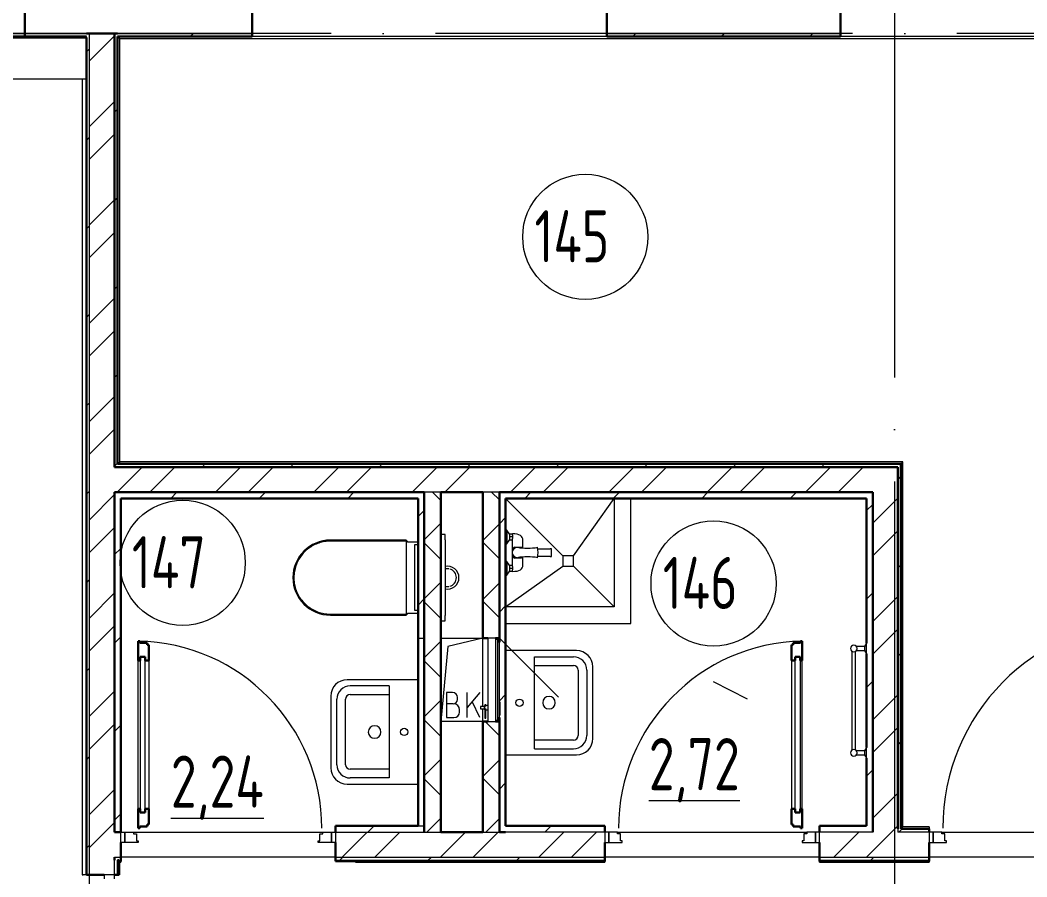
# Model space of a CAD drawing. Header units: millimetres. Extents: x -259809 to 472825, y -397243 to 31861.
# Drawn here: x -44798 to -39972, y -329877 to -325769 of the extents above; entities that cross this region are included whole.
import ezdxf

# ---------------------------------------------------------------- set-up
doc = ezdxf.new("R2010")
doc.units = ezdxf.units.MM
doc.linetypes.add('ADSK_Линия сетки', pattern=[25, 20, -2.5, 0, -2.5])
for name, color, linetype, lineweight in [('Двери', 252, 'Continuous', 9), ('Марки помещений', 252, 'Continuous', 20), ('Обобщенные модели', 252, 'Continuous', 18), ('Оборудование', 8, 'Continuous', 18), ('Ограждение', 252, 'Continuous', 9), ('Оси', 252, 'Continuous', 9), ('Перекрытие', 252, 'Continuous', 18), ('Сантехника', 252, 'Continuous', 18), ('Стены внутренние', 252, 'Continuous', 18), ('Стены наружные', 252, 'Continuous', 18), ('Стены штриховка', 7, 'Continuous', 9)]:
    doc.layers.add(name, color=color, linetype=linetype, lineweight=lineweight)
doc.layers.add('Двери открывание', color=7, linetype='Continuous', lineweight=9, true_color=0xc0c0c0)
doc.styles.add('GOST Common_3', font='', dxfattribs={"height": 3.5})
doc.styles.get('GOST Common_3').set_extended_font_data('GOST 2.304 type A')

# ---------------------------------------------------------------- blocks, each defined once
blk = doc.blocks.new('1 этаж')
at = {"layer": 'Ограждение', "true_color": 0x636466}
h = blk.add_hatch(dxfattribs=at)
h.set_pattern_fill('FP_32', color=251, style=0, pattern_type=2)
h.set_pattern_definition([(0, (-32114.8, 94.4), (0, 600), []), (90, (-32114.8, 94.4), (-600, 4e-14), [])])
h.paths.add_polyline_path([(-41995.8, 22879.7), (-41995.8, 22884.7), (-43190.8, 22884.7), (-43190.8, 22879.7), (-42370.6, 22879.7)])
h = blk.add_hatch(dxfattribs=at)
h.set_pattern_fill('FP_27', color=251, style=0, pattern_type=2)
h.set_pattern_definition([(0, (-32129.8, 94.4), (0, 600), []), (90, (-32129.8, 94.4), (-600, 4e-14), [])])
h.paths.add_polyline_path([(-40935.5, 22879.7), (-40440.8, 22879.7), (-40440.8, 22884.7), (-40965.8, 22884.7), (-40965.8, 22879.7)])
at = {"color": 251, "lineweight": 18, "true_color": 0x636466}
for p, q in [((-42780.8, 23954.7), (-42580.8, 23954.7)), ((-42580.8, 23954.7), (-42748.6, 23913.7)), ((-42748.6, 23913.7), (-42780.8, 23554.7)), ((-42725, 23693.3), (-42755, 23693.3)), ((-42755, 23693.3), (-42755, 23573.3)), ((-42701.6, 23660), (-42701.6, 23670)), ((-42595, 23693.3), (-42655, 23621.8)), ((-42655, 23573.3), (-42655, 23693.3)), ((-42595, 23573.3), (-42630.9, 23650.5)), ((-42721.6, 23640), (-42755, 23640)), ((-42691.6, 23600), (-42691.6, 23610)), ((-42580.8, 23554.7), (-42780.8, 23554.7)), ((-42755, 23573.3), (-42718.3, 23573.3))]:
    blk.add_line(p, q, dxfattribs=at)
for centre, radius, start, end in [((-42725, 23670), 23.3, 0, 90), ((-42721.6, 23660), 20, 270, 0), ((-42721.6, 23610), 30, 0, 90), ((-42718.3, 23600), 26.7, 270, 0)]:
    blk.add_arc(centre, radius, start, end, dxfattribs=at)
at = {"layer": 'Двери', "color": 251, "lineweight": 30, "true_color": 0x636466}
for p, q in [((-44231.8, 23940.7), (-44223.8, 23940.7)), ((-44231.8, 23846.7), (-44231.8, 23940.7)), ((-44223.8, 23940.7), (-44223.8, 23931.7)), ((-41049.8, 23940.7), (-41057.8, 23940.7)), ((-41057.8, 23940.7), (-41057.8, 23931.7)), ((-41049.8, 23846.7), (-41049.8, 23940.7)), ((-44223.8, 23931.7), (-44189.8, 23931.7)), ((-44189.8, 23931.7), (-44189.8, 23922.7)), ((-44189.8, 23922.7), (-44181.8, 23922.7)), ((-44181.8, 23922.7), (-44181.8, 23846.7)), ((-41091.8, 23922.7), (-41099.8, 23922.7)), ((-41099.8, 23922.7), (-41099.8, 23846.7)), ((-41057.8, 23931.7), (-41091.8, 23931.7)), ((-41091.8, 23931.7), (-41091.8, 23922.7)), ((-44222.8, 23846.7), (-44231.8, 23846.7)), ((-44222.8, 23864.7), (-44222.8, 23846.7)), ((-44198.8, 23864.7), (-44222.8, 23864.7)), ((-44198.8, 23846.7), (-44198.8, 23864.7)), ((-44181.8, 23846.7), (-44198.8, 23846.7)), ((-41099.8, 23846.7), (-41082.8, 23846.7)), ((-41082.8, 23846.7), (-41082.8, 23864.7)), ((-41082.8, 23864.7), (-41058.8, 23864.7)), ((-41058.8, 23864.7), (-41058.8, 23846.7)), ((-41058.8, 23846.7), (-41049.8, 23846.7)), ((-44231.8, 23042.7), (-44231.8, 23136.7)), ((-44222.8, 23136.7), (-44231.8, 23136.7)), ((-44222.8, 23118.7), (-44222.8, 23136.7)), ((-44198.8, 23118.7), (-44222.8, 23118.7)), ((-44198.8, 23136.7), (-44198.8, 23118.7)), ((-44181.8, 23136.7), (-44198.8, 23136.7)), ((-44181.8, 23136.7), (-44181.8, 23060.7)), ((-41099.8, 23136.7), (-41099.8, 23060.7)), ((-41099.8, 23136.7), (-41082.8, 23136.7)), ((-41082.8, 23136.7), (-41082.8, 23118.7)), ((-41082.8, 23118.7), (-41058.8, 23118.7)), ((-41058.8, 23136.7), (-41049.8, 23136.7)), ((-41058.8, 23118.7), (-41058.8, 23136.7)), ((-41049.8, 23042.7), (-41049.8, 23136.7)), ((-44223.8, 23042.7), (-44231.8, 23042.7)), ((-44223.8, 23051.7), (-44223.8, 23042.7)), ((-44189.8, 23051.7), (-44223.8, 23051.7)), ((-44189.8, 23060.7), (-44189.8, 23051.7)), ((-44181.8, 23060.7), (-44189.8, 23060.7)), ((-41099.8, 23060.7), (-41091.8, 23060.7)), ((-41091.8, 23060.7), (-41091.8, 23051.7)), ((-41091.8, 23051.7), (-41057.8, 23051.7)), ((-41057.8, 23051.7), (-41057.8, 23042.7)), ((-41057.8, 23042.7), (-41049.8, 23042.7))]:
    blk.add_line(p, q, dxfattribs=at)
at = {"layer": 'Двери', "color": 251, "true_color": 0x636466}
for p, q in [((-44231.8, 23136.7), (-44231.8, 23846.7)), ((-44222.8, 23864.7), (-44222.8, 23118.7)), ((-44198.8, 23864.7), (-44222.8, 23864.7)), ((-44198.8, 23118.7), (-44198.8, 23864.7)), ((-44181.8, 23846.7), (-44181.8, 23136.7)), ((-41099.8, 23846.7), (-41099.8, 23136.7)), ((-41082.8, 23118.7), (-41082.8, 23864.7)), ((-41082.8, 23864.7), (-41058.8, 23864.7)), ((-41058.8, 23864.7), (-41058.8, 23118.7)), ((-41049.8, 23136.7), (-41049.8, 23846.7)), ((-44222.8, 23118.7), (-44198.8, 23118.7)), ((-41058.8, 23118.7), (-41082.8, 23118.7)), ((-44315.8, 23024.7), (-44295.8, 23024.7)), ((-44315.8, 22974.7), (-44315.8, 23024.7)), ((-44295.8, 23024.7), (-44295.8, 22974.7)), ((-44295.8, 23024.7), (-44254.8, 23024.7)), ((-44295.8, 22974.7), (-44295.8, 23024.7)), ((-44254.8, 23024.7), (-44254.8, 23016.7)), ((-43346.8, 23016.7), (-43346.8, 23024.7)), ((-43346.8, 23024.7), (-43305.8, 23024.7)), ((-43305.8, 23024.7), (-43285.8, 23024.7)), ((-43305.8, 22974.7), (-43305.8, 23024.7)), ((-43305.8, 23024.7), (-43305.8, 22974.7)), ((-43285.8, 23024.7), (-43285.8, 22974.7)), ((-41995.8, 23024.7), (-41995.8, 22974.7)), ((-41975.8, 23024.7), (-41995.8, 23024.7)), ((-41975.8, 22974.7), (-41975.8, 23024.7)), ((-41934.8, 23024.7), (-41975.8, 23024.7)), ((-41975.8, 23024.7), (-41975.8, 22974.7)), ((-41934.8, 23016.7), (-41934.8, 23024.7)), ((-41026.8, 23024.7), (-41026.8, 23016.7)), ((-40985.8, 23024.7), (-41026.8, 23024.7)), ((-40965.8, 23024.7), (-40985.8, 23024.7)), ((-40985.8, 23024.7), (-40985.8, 22974.7)), ((-40985.8, 22974.7), (-40985.8, 23024.7)), ((-40965.8, 22974.7), (-40965.8, 23024.7)), ((-40440.8, 23024.7), (-40440.8, 22974.7)), ((-40420.8, 23024.7), (-40440.8, 23024.7)), ((-40420.8, 22974.7), (-40420.8, 23024.7)), ((-40379.8, 23024.7), (-40420.8, 23024.7)), ((-40420.8, 23024.7), (-40420.8, 22974.7)), ((-40379.8, 23016.7), (-40379.8, 23024.7)), ((-44295.8, 22974.7), (-44315.8, 22974.7)), ((-44231.8, 22974.7), (-44295.8, 22974.7)), ((-44254.8, 23016.7), (-44240.8, 23016.7)), ((-44240.8, 23016.7), (-44240.8, 22982.7)), ((-44240.8, 22982.7), (-44231.8, 22982.7)), ((-44231.8, 22982.7), (-44231.8, 22974.7)), ((-43369.8, 22982.7), (-43360.8, 22982.7)), ((-43369.8, 22974.7), (-43369.8, 22982.7)), ((-43305.8, 22974.7), (-43369.8, 22974.7)), ((-43360.8, 23016.7), (-43346.8, 23016.7)), ((-43360.8, 22982.7), (-43360.8, 23016.7)), ((-43285.8, 22974.7), (-43305.8, 22974.7)), ((-41995.8, 22974.7), (-41975.8, 22974.7)), ((-41975.8, 22974.7), (-41911.8, 22974.7)), ((-41920.8, 23016.7), (-41934.8, 23016.7)), ((-41920.8, 22982.7), (-41920.8, 23016.7)), ((-41911.8, 22982.7), (-41920.8, 22982.7)), ((-41911.8, 22974.7), (-41911.8, 22982.7)), ((-41040.8, 22982.7), (-41049.8, 22982.7)), ((-41049.8, 22982.7), (-41049.8, 22974.7)), ((-41049.8, 22974.7), (-40985.8, 22974.7)), ((-41026.8, 23016.7), (-41040.8, 23016.7)), ((-41040.8, 23016.7), (-41040.8, 22982.7)), ((-40985.8, 22974.7), (-40965.8, 22974.7)), ((-40440.8, 22974.7), (-40420.8, 22974.7)), ((-40420.8, 22974.7), (-40356.8, 22974.7)), ((-40365.8, 23016.7), (-40379.8, 23016.7)), ((-40365.8, 22982.7), (-40365.8, 23016.7)), ((-40356.8, 22982.7), (-40365.8, 22982.7)), ((-40356.8, 22974.7), (-40356.8, 22982.7)), ((-44345.8, 22819.7), (-44395.8, 22819.7)), ((-44395.8, 22819.7), (-44395.8, 22799.7)), ((-44345.8, 22799.7), (-44345.8, 22819.7))]:
    blk.add_line(p, q, dxfattribs=at)
at = {"layer": 'Двери открывание', "color": 251, "true_color": 0x636466}
for centre, radius, start, end in [((-39376.8, 23042.7), 998, 91.0334, 180), ((-44249.8, 23042.7), 898, 0, 88.8515), ((-41031.8, 23042.7), 898, 91.1485, 180)]:
    blk.add_arc(centre, radius, start, end, dxfattribs=at)
at = {"layer": 'Марки помещений', "color": 251, "true_color": 0x636466}
blk.add_line((-41310.9, 23661.3), (-41473.8, 23745.3), dxfattribs=at)
for centre in [(-42088.9, 25878.9), (-44018.7, 24315.7), (-41473.8, 24216.6)]:
    blk.add_circle(centre, 300, dxfattribs=at)
at = {"layer": 'Обобщенные модели', "color": 251, "true_color": 0x636466}
for p, q in [((-42470.8, 24624.7), (-42195.8, 24349.7)), ((-42145.8, 24349.7), (-41950.8, 24624.7)), ((-41950.8, 24624.7), (-41950.8, 24104.7)), ((-41870.8, 24024.7), (-41870.8, 24624.7)), ((-42145.8, 24349.7), (-42195.8, 24349.7)), ((-42195.8, 24349.7), (-42195.8, 24299.7)), ((-42145.8, 24299.7), (-42145.8, 24349.7)), ((-42470.8, 24104.7), (-42195.8, 24299.7)), ((-42195.8, 24299.7), (-42145.8, 24299.7)), ((-41950.8, 24104.7), (-42145.8, 24299.7)), ((-41950.8, 24104.7), (-42470.8, 24104.7)), ((-42470.8, 24024.7), (-41870.8, 24024.7)), ((-42130.8, 23894.7), (-42470.8, 23894.7)), ((-42332.8, 23865.3), (-42145.6, 23865.3)), ((-42332.8, 23424.1), (-42332.8, 23865.3)), ((-42332.8, 23824), (-42145.6, 23824)), ((-42123.4, 23801.7), (-42123.4, 23487.7)), ((-42082.1, 23801.7), (-42082.1, 23487.7)), ((-42052.8, 23644.8), (-42052.8, 23816.7)), ((-42890.8, 23754.7), (-43230.8, 23754.7)), ((-43028.8, 23725.3), (-43216, 23725.3)), ((-43028.8, 23725.3), (-43028.8, 23284.1)), ((-43308.8, 23676.7), (-43308.8, 23504.6)), ((-43279.5, 23347.7), (-43279.5, 23661.7)), ((-43238.2, 23347.7), (-43238.2, 23661.7)), ((-43216, 23684), (-43028.8, 23684)), ((-42052.8, 23472.6), (-42052.8, 23644.8)), ((-43308.8, 23504.6), (-43308.8, 23332.6)), ((-42145.6, 23465.4), (-42332.8, 23465.4)), ((-42332.8, 23424.1), (-42145.6, 23424.1)), ((-42470.8, 23394.7), (-42130.8, 23394.7)), ((-43028.8, 23325.4), (-43216, 23325.4)), ((-43028.8, 23284.1), (-43216, 23284.1)), ((-43230.8, 23254.7), (-42890.8, 23254.7))]:
    blk.add_line(p, q, dxfattribs=at)
for centre in [(-42404.5, 23644.7), (-42957.1, 23504.7)]:
    blk.add_circle(centre, 17.5, dxfattribs=at)
at = {"layer": 'Обобщенные модели', "color": 251, "lineweight": 9, "true_color": 0x636466}
for centre, radius, start, end in [((-42414.3, 24365.1), 24.9, 90, 270), ((-42365.7, 24662.4), 276.6, 259.8828, 280.1172), ((-42501.5, 24365.1), 186, 352.307, 7.693), ((-42365.7, 24067.9), 276.6, 79.8828, 100.1172)]:
    blk.add_arc(centre, radius, start, end, dxfattribs=at)
at = {"layer": 'Обобщенные модели', "color": 251, "true_color": 0x636466}
for centre, radius, start, end in [((-42130.8, 23816.7), 78, 0, 90), ((-42145.6, 23801.7), 63.6, 0, 90), ((-42145.6, 23801.7), 22.3, 0, 90), ((-43230.8, 23676.7), 78, 90, 180), ((-43216, 23661.7), 63.6, 90, 180), ((-43216, 23661.7), 22.3, 90, 180), ((-42262.6, 23645.1), 30, 90, 270), ((-42262.6, 23645.1), 30, 270, 90), ((-43099, 23504.3), 30, 90, 270), ((-43099, 23504.3), 30, 270, 90), ((-42145.6, 23487.7), 63.6, 270, 0), ((-42145.6, 23487.7), 22.3, 270, 0), ((-42130.8, 23472.6), 78, 270, 0), ((-43230.8, 23332.6), 78, 180, 270), ((-43216, 23347.7), 63.6, 180, 270), ((-43216, 23347.7), 22.3, 180, 270)]:
    blk.add_arc(centre, radius, start, end, dxfattribs=at)
at = {"layer": 'Обобщенные модели', "color": 251, "lineweight": 9, "true_color": 0x636466}
for points, knots in [([(-42436.7, 24376.2), (-42436.8, 24375.9), (-42437, 24375.5), (-42437.3, 24374.7), (-42437.7, 24373.8), (-42437.9, 24373.2), (-42438, 24373)], [0.71428571, 0.71428571, 0.71428571, 0.71428571, 0.73214286, 0.75, 0.78571429, 0.8032683, 0.8032683, 0.8032683, 0.8032683]), ([(-42432.7, 24381.9), (-42432.8, 24381.8), (-42433.2, 24381.4), (-42433.7, 24380.8), (-42434.2, 24380.1), (-42434.7, 24379.5), (-42435, 24379), (-42435.2, 24378.8)], [0.5266216, 0.5266216, 0.5266216, 0.5266216, 0.5357143, 0.5714286, 0.5892857, 0.6071429, 0.634202, 0.634202, 0.634202, 0.634202]), ([(-42428.1, 24385.9), (-42428.4, 24385.7), (-42429.1, 24385.2), (-42429.7, 24384.7), (-42430.1, 24384.4)], [0.36280917, 0.36280917, 0.36280917, 0.36280917, 0.39285714, 0.42857143, 0.42857143, 0.42857143, 0.42857143]), ([(-42422.3, 24388.7), (-42422.5, 24388.7), (-42423.1, 24388.4), (-42424.2, 24388), (-42425.1, 24387.6), (-42425.5, 24387.4)], [0.19772091, 0.19772091, 0.19772091, 0.19772091, 0.21428571, 0.25, 0.28571429, 0.28571429, 0.28571429, 0.28571429]), ([(-42438.6, 24370.9), (-42438.7, 24370.5), (-42438.9, 24369.5), (-42439.1, 24367.6), (-42439.2, 24366.1), (-42439.2, 24365.1)], [0.8571429, 0.8571429, 0.8571429, 0.8571429, 0.8928571, 0.9285714, 1, 1, 1, 1]), ([(-42439.2, 24365.1), (-42439.2, 24364.1), (-42439.1, 24362.7), (-42438.9, 24360.7), (-42438.7, 24359.8), (-42438.6, 24359.4)], [0, 0, 0, 0, 0.0714286, 0.1071429, 0.1428571, 0.1428571, 0.1428571, 0.1428571]), ([(-42438, 24357.3), (-42437.9, 24357.1), (-42437.7, 24356.4), (-42437.3, 24355.6), (-42437, 24354.7), (-42436.8, 24354.3), (-42436.7, 24354.1)], [0.1967317, 0.1967317, 0.1967317, 0.1967317, 0.21428571, 0.25, 0.26785714, 0.28571429, 0.28571429, 0.28571429, 0.28571429]), ([(-42435.2, 24351.5), (-42435, 24351.2), (-42434.7, 24350.8), (-42434.2, 24350.2), (-42433.8, 24349.6), (-42433.4, 24349.1), (-42433, 24348.7), (-42432.8, 24348.4), (-42432.7, 24348.4)], [0.365798, 0.365798, 0.365798, 0.365798, 0.3928571, 0.4107143, 0.4285714, 0.4464286, 0.4642857, 0.4733784, 0.4733784, 0.4733784, 0.4733784]), ([(-42430.1, 24345.8), (-42429.7, 24345.6), (-42429.1, 24345), (-42428.4, 24344.6), (-42428.1, 24344.4)], [0.57142857, 0.57142857, 0.57142857, 0.57142857, 0.60714286, 0.63719083, 0.63719083, 0.63719083, 0.63719083]), ([(-42425.5, 24342.9), (-42425.1, 24342.7), (-42424.2, 24342.3), (-42423.1, 24341.8), (-42422.5, 24341.6), (-42422.3, 24341.5)], [0.71428571, 0.71428571, 0.71428571, 0.71428571, 0.75, 0.78571429, 0.80227909, 0.80227909, 0.80227909, 0.80227909])]:
    blk.add_open_spline(points, degree=3, knots=knots, dxfattribs=at)
for points in [[(-42414.3, 24390), (-42416.3, 24390), (-42418.3, 24389.8), (-42420.2, 24389.4)], [(-42420.2, 24340.9), (-42418.3, 24340.5), (-42416.3, 24340.2), (-42414.3, 24340.2)]]:
    blk.add_open_spline(points, degree=3, dxfattribs=at)
at = {"layer": 'Оборудование', "color": 251, "true_color": 0x636466}
for p, q in [((-42519.4, 23954.7), (-42555.8, 23954.7)), ((-42555.8, 23954.7), (-42555.8, 23554.7)), ((-42518.5, 23555.6), (-42518.5, 23953.8)), ((-42508.8, 23947.7), (-42518.5, 23947.7)), ((-42507.8, 23562.6), (-42507.8, 23946.7)), ((-42500.8, 23954.7), (-42218, 23671.8)), ((-42500.8, 23935.7), (-42506.3, 23935.7)), ((-42500.8, 23573.7), (-42500.8, 23935.7)), ((-42498.8, 23651.2), (-42500.8, 23651.2)), ((-42498.8, 23647.2), (-42498.8, 23651.2)), ((-42573.7, 23627.3), (-42591.1, 23627.3)), ((-42591.1, 23627.3), (-42591.1, 23615.1)), ((-42591.1, 23615.1), (-42573.7, 23615.1)), ((-42571.7, 23629.3), (-42573.7, 23627.3)), ((-42573.7, 23627.3), (-42573.7, 23615.1)), ((-42573.7, 23615.1), (-42571.7, 23613.1)), ((-42555.8, 23630.8), (-42571.7, 23630.8)), ((-42571.7, 23630.8), (-42571.7, 23611.5)), ((-42571.7, 23611.5), (-42555.8, 23611.5)), ((-42566.2, 23634.3), (-42571.2, 23634.3)), ((-42571.2, 23634.3), (-42571.2, 23626)), ((-42571.2, 23616.4), (-42571.2, 23570.5)), ((-42566.2, 23626), (-42566.2, 23634.3)), ((-42566.2, 23570.5), (-42566.2, 23616.4)), ((-42498.8, 23647.2), (-42498.8, 23586.7)), ((-42571.2, 23570.5), (-42566.2, 23570.5)), ((-42555.8, 23554.7), (-42519.4, 23554.7)), ((-42518.5, 23561.7), (-42508.8, 23561.7)), ((-42506.3, 23573.7), (-42500.8, 23573.7)), ((-42500.8, 23582.7), (-42498.8, 23582.7)), ((-42498.8, 23582.7), (-42498.8, 23586.7))]:
    blk.add_line(p, q, dxfattribs=at)
for points, knots in [([(-42518.5, 23953.8), (-42518.5, 23953.9), (-42518.5, 23954), (-42518.6, 23954.2), (-42518.7, 23954.3), (-42518.8, 23954.5), (-42519, 23954.6), (-42519.2, 23954.7), (-42519.3, 23954.7), (-42519.4, 23954.7)], [-1, -1, -1, -1, -0.833333, -0.75, -0.583333, -0.458333, -0.333333, -0.166667, 0, 0, 0, 0]), ([(-42507.8, 23946.7), (-42507.8, 23946.8), (-42507.8, 23946.9), (-42507.9, 23947.1), (-42507.9, 23947.2), (-42508, 23947.3), (-42508.1, 23947.5), (-42508.3, 23947.6), (-42508.5, 23947.7), (-42508.7, 23947.7), (-42508.8, 23947.7)], [-1, -1, -1, -1, -0.833333, -0.75, -0.666667, -0.583333, -0.458333, -0.333333, -0.166667, 0, 0, 0, 0]), ([(-42506.3, 23935.7), (-42506.4, 23935.7), (-42506.6, 23935.7), (-42506.9, 23935.8), (-42507, 23935.9), (-42507.2, 23936), (-42507.4, 23936.1), (-42507.5, 23936.3), (-42507.6, 23936.5), (-42507.7, 23936.6), (-42507.8, 23936.9), (-42507.8, 23937.1), (-42507.8, 23937.2)], [-1, -1, -1, -1, -0.833333, -0.75, -0.666667, -0.583333, -0.5, -0.416667, -0.333333, -0.25, -0.166667, 0, 0, 0, 0]), ([(-42519.4, 23554.7), (-42519.3, 23554.7), (-42519.2, 23554.7), (-42519, 23554.8), (-42518.8, 23554.9), (-42518.7, 23555), (-42518.6, 23555.2), (-42518.5, 23555.4), (-42518.5, 23555.5), (-42518.5, 23555.6)], [0, 0, 0, 0, 0.166667, 0.333333, 0.458333, 0.583333, 0.708333, 0.833333, 1, 1, 1, 1]), ([(-42508.8, 23561.7), (-42508.7, 23561.7), (-42508.5, 23561.7), (-42508.3, 23561.8), (-42508.1, 23561.9), (-42508, 23562), (-42507.9, 23562.2), (-42507.9, 23562.3), (-42507.8, 23562.4), (-42507.8, 23562.6), (-42507.8, 23562.6)], [0, 0, 0, 0, 0.166667, 0.333333, 0.458333, 0.583333, 0.666667, 0.75, 0.833333, 1, 1, 1, 1]), ([(-42507.8, 23572.2), (-42507.8, 23572.3), (-42507.8, 23572.5), (-42507.7, 23572.7), (-42507.6, 23572.9), (-42507.5, 23573.1), (-42507.4, 23573.2), (-42507.2, 23573.4), (-42507, 23573.5), (-42506.9, 23573.6), (-42506.6, 23573.7), (-42506.4, 23573.7), (-42506.3, 23573.7)], [0, 0, 0, 0, 0.166667, 0.25, 0.333333, 0.416667, 0.5, 0.583333, 0.666667, 0.75, 0.833333, 1, 1, 1, 1])]:
    blk.add_open_spline(points, degree=3, knots=knots, dxfattribs=at)
at = {"layer": 'Ограждение', "color": 251, "true_color": 0x636466}
for p, q in [((-46525.8, 26854.7), (-44775.8, 26854.7)), ((-44330.8, 26839.7), (-44320.8, 26829.7)), ((-44320.8, 26829.7), (-39090.8, 26829.7)), ((-44320.8, 24799.7), (-44320.8, 26829.7)), ((-44480.8, 26634.7), (-53210.8, 26634.7)), ((-44500.8, 26634.7), (-44500.8, 22819.7)), ((-44330.8, 24789.7), (-44320.8, 24799.7)), ((-40565.8, 24799.7), (-44320.8, 24799.7)), ((-40575.8, 24789.7), (-40565.8, 24799.7)), ((-40565.8, 23049.7), (-40565.8, 24799.7)), ((-40575.8, 23039.7), (-40565.8, 23049.7)), ((-40440.8, 23049.7), (-40565.8, 23049.7)), ((-40440.8, 23049.7), (-40440.8, 23039.7)), ((-44320.8, 22879.7), (-44325.8, 22884.7)), ((-44320.8, 22819.7), (-44320.8, 22879.7)), ((-44320.8, 22879.7), (-44315.8, 22879.7)), ((-44315.8, 22884.7), (-44315.8, 22879.7)), ((-43190.8, 22879.7), (-43190.8, 22884.7)), ((-43190.8, 22879.7), (-41995.8, 22879.7)), ((-41995.8, 22884.7), (-41995.8, 22879.7)), ((-40965.8, 22879.7), (-40965.8, 22884.7)), ((-40965.8, 22879.7), (-40440.8, 22879.7)), ((-40440.8, 22884.7), (-40440.8, 22879.7)), ((-44500.8, 22819.7), (-44495.8, 22819.7)), ((-44480.8, 22819.7), (-44495.8, 22819.7)), ((-44320.8, 22819.7), (-44325.8, 22819.7))]:
    blk.add_line(p, q, dxfattribs=at)
at = {"layer": 'Оси', "color": 251, "linetype": 'ADSK_Линия сетки', "ltscale": 100, "true_color": 0x636466}
for p, q in [((-40605.8, 32205.3), (-40605.8, 10954.7)), ((-805.8, 26854.7), (-72528.1, 26854.7))]:
    blk.add_line(p, q, dxfattribs=at)
at = {"layer": 'Перекрытие', "color": 251, "ltscale": 100, "true_color": 0x636466}
for p, q in [((-42780.8, 23954.7), (-42580.8, 23954.7)), ((-42580.8, 23554.7), (-42780.8, 23554.7))]:
    blk.add_line(p, q, dxfattribs=at)
at = {"layer": 'Сантехника', "color": 251, "true_color": 0x636466}
for p, q in [((-42464.5, 24472.2), (-42470.8, 24472.2)), ((-42450.8, 24451.7), (-42464.5, 24472.2)), ((-42464.5, 24472.2), (-42464.5, 24407.1)), ((-42950.8, 24424.7), (-43310.8, 24424.7)), ((-42464.5, 24407.1), (-42450.8, 24427.7)), ((-42450.8, 24439.7), (-42450.8, 24454.7)), ((-42450.8, 24454.7), (-42437.8, 24454.7)), ((-42450.8, 24424.7), (-42450.8, 24439.7)), ((-42437.8, 24439.7), (-42450.8, 24439.7)), ((-42437.8, 24424.7), (-42450.8, 24424.7)), ((-42437.8, 24447.6), (-42437.8, 24454.5)), ((-42437.8, 24447.6), (-42437.8, 24439.7)), ((-42437.8, 24439.7), (-42437.8, 24431.8)), ((-42437.8, 24382.6), (-42437.8, 24431.8)), ((-42387.6, 24387.7), (-42387.6, 24423.7)), ((-42950.8, 24419.7), (-43310.8, 24419.7)), ((-42945.8, 24074.7), (-42945.8, 24414.7)), ((-42890.8, 24414.7), (-42940.8, 24414.7)), ((-42905.8, 24086.5), (-42905.8, 24402.9)), ((-42905.8, 24402.9), (-42890.8, 24402.9)), ((-42470.8, 24407.1), (-42464.5, 24407.1)), ((-42437.8, 24382.6), (-42433.5, 24382.6)), ((-42437.8, 24373), (-42437.8, 24382.6)), ((-42430.2, 24391.2), (-42396.1, 24391.2)), ((-42419.9, 24389.3), (-42430.2, 24391.2)), ((-42396.1, 24391.2), (-42406.9, 24389.4)), ((-42316.7, 24382.6), (-42258, 24382.6)), ((-42250.8, 24382.6), (-42258, 24382.6)), ((-42250.8, 24345.5), (-42250.8, 24382.6)), ((-42437.8, 24345.5), (-42437.8, 24357.3)), ((-42432.5, 24345.5), (-42437.8, 24345.5)), ((-42437.8, 24297.6), (-42437.8, 24345.5)), ((-42430.2, 24338.8), (-42417.5, 24340.7)), ((-42396.1, 24338.8), (-42430.2, 24338.8)), ((-42396.1, 24338.8), (-42409.9, 24340.6)), ((-42387.6, 24305.3), (-42387.6, 24342.6)), ((-42258, 24345.5), (-42316.8, 24345.5)), ((-42258, 24345.5), (-42250.8, 24345.5)), ((-42464.4, 24322.2), (-42470.8, 24322.2)), ((-42450.8, 24301.7), (-42464.4, 24322.2)), ((-42464.4, 24322.2), (-42464.4, 24257.2)), ((-42464.4, 24257.2), (-42450.8, 24277.7)), ((-42450.8, 24289.8), (-42450.8, 24304.7)), ((-42450.8, 24304.7), (-42437.8, 24304.7)), ((-42450.8, 24274.7), (-42450.8, 24289.7)), ((-42450.8, 24289.7), (-42437.8, 24289.7)), ((-42437.8, 24297.6), (-42437.8, 24289.8)), ((-42437.8, 24289.7), (-42437.8, 24281.8)), ((-42437.8, 24274.5), (-42437.8, 24281.8)), ((-42470.8, 24257.2), (-42464.4, 24257.2)), ((-42437.8, 24274.7), (-42450.8, 24274.7)), ((-42890.8, 24086.5), (-42905.8, 24086.5)), ((-43310.8, 24069.7), (-42950.8, 24069.7)), ((-43310.8, 24064.7), (-42950.8, 24064.7)), ((-42940.8, 24074.7), (-42890.8, 24074.7)), ((-40810.8, 23892), (-40810.8, 23417.3)), ((-40792.8, 23417.8), (-40792.8, 23892)), ((-40750.8, 23914.7), (-40789.3, 23914.7)), ((-40789.3, 23894.7), (-40750.8, 23894.7)), ((-40740.8, 23929.7), (-40750.8, 23914.7)), ((-40740.8, 23929.7), (-40750.8, 23914.7)), ((-40750.8, 23914.7), (-40750.8, 23894.7)), ((-40750.8, 23894.7), (-40740.8, 23879.7)), ((-40740.8, 23879.7), (-40740.8, 23929.7)), ((-40750.8, 23414.7), (-40789.3, 23414.7)), ((-40740.8, 23429.7), (-40750.8, 23414.7)), ((-40740.8, 23429.7), (-40750.8, 23414.7)), ((-40750.8, 23414.7), (-40750.8, 23394.7)), ((-40740.8, 23379.7), (-40740.8, 23429.7)), ((-40789.3, 23394.7), (-40750.8, 23394.7)), ((-40750.8, 23394.7), (-40740.8, 23379.7))]:
    blk.add_line(p, q, dxfattribs=at)
at = {"layer": 'Сантехника', "color": 251, "lineweight": 9, "true_color": 0x636466}
for p, q in [((-42760.8, 24451.4), (-42780.8, 24451.4)), ((-42760.8, 24426.4), (-42760.8, 24451.4)), ((-42760.8, 24426.4), (-42760.8, 24062.9)), ((-42780.8, 24037.9), (-42760.8, 24037.9)), ((-42760.8, 24037.9), (-42760.8, 24062.9))]:
    blk.add_line(p, q, dxfattribs=at)
at = {"layer": 'Сантехника', "color": 251, "true_color": 0x636466, "flags": 128}
for points in [[(-43310.8, 24419.7), (-43317.8, 24419.5), (-43324.8, 24419.1), (-43331.8, 24418.4), (-43338.7, 24417.5), (-43345.6, 24416.2), (-43352.4, 24414.7), (-43359.2, 24412.9), (-43365.9, 24410.8), (-43372.4, 24408.5), (-43378.9, 24405.9), (-43385.3, 24403), (-43391.6, 24399.9), (-43397.8, 24396.6), (-43403.8, 24393), (-43409.6, 24389.1), (-43415.3, 24385.1), (-43420.8, 24380.8), (-43426.2, 24376.3), (-43431.4, 24371.5), (-43436.3, 24366.6), (-43441.1, 24361.5), (-43445.7, 24356.2), (-43450, 24350.7), (-43454.2, 24345.1), (-43458.1, 24339.2), (-43461.7, 24333.3), (-43465.1, 24327.2), (-43468.3, 24320.9), (-43471.2, 24314.6), (-43473.9, 24308.1), (-43476.3, 24301.5), (-43478.5, 24294.9), (-43480.3, 24288.1), (-43481.9, 24281.3), (-43483.3, 24274.4), (-43484.3, 24267.5), (-43485.1, 24260.6), (-43485.6, 24253.6), (-43485.8, 24246.6), (-43485.7, 24239.6), (-43485.4, 24232.6), (-43484.8, 24225.6), (-43483.9, 24218.7), (-43482.7, 24211.8), (-43481.2, 24204.9), (-43479.5, 24198.1), (-43477.5, 24191.4), (-43475.2, 24184.8), (-43472.7, 24178.3), (-43469.9, 24171.9), (-43466.9, 24165.6), (-43463.6, 24159.4), (-43460.1, 24153.3), (-43456.3, 24147.4), (-43452.3, 24141.7), (-43448.1, 24136.1), (-43443.6, 24130.7), (-43438.9, 24125.5), (-43434.1, 24120.5), (-43429, 24115.6), (-43423.8, 24111), (-43418.3, 24106.6), (-43412.7, 24102.4), (-43406.9, 24098.5), (-43401, 24094.7), (-43394.9, 24091.2), (-43388.7, 24088), (-43382.4, 24085), (-43376, 24082.3), (-43369.4, 24079.8), (-43362.8, 24077.6), (-43356.1, 24075.6), (-43349.3, 24074), (-43342.4, 24072.6), (-43335.5, 24071.4), (-43328.5, 24070.6), (-43321.6, 24070), (-43314.6, 24069.7), (-43310.8, 24069.7)], [(-42945.8, 24414.7), (-42945.8, 24414.9), (-42945.8, 24415.1), (-42945.8, 24415.3), (-42945.9, 24415.5), (-42945.9, 24415.7), (-42945.9, 24415.9), (-42946, 24416.1), (-42946.1, 24416.3), (-42946.1, 24416.4), (-42946.2, 24416.6), (-42946.3, 24416.8), (-42946.4, 24417), (-42946.5, 24417.2), (-42946.6, 24417.3), (-42946.7, 24417.5), (-42946.8, 24417.7), (-42946.9, 24417.8), (-42947, 24418), (-42947.2, 24418.1), (-42947.3, 24418.3), (-42947.5, 24418.4), (-42947.6, 24418.5), (-42947.8, 24418.7), (-42947.9, 24418.8), (-42948.1, 24418.9), (-42948.3, 24419), (-42948.4, 24419.1), (-42948.6, 24419.2), (-42948.8, 24419.3), (-42949, 24419.3), (-42949.2, 24419.4), (-42949.4, 24419.5), (-42949.6, 24419.5), (-42949.8, 24419.6), (-42950, 24419.6), (-42950.1, 24419.6), (-42950.3, 24419.7), (-42950.5, 24419.7), (-42950.7, 24419.7), (-42950.8, 24419.7)], [(-42950.8, 24069.7), (-42950.6, 24069.7), (-42950.4, 24069.7), (-42950.2, 24069.7), (-42950, 24069.8), (-42949.8, 24069.8), (-42949.6, 24069.8), (-42949.4, 24069.9), (-42949.2, 24069.9), (-42949, 24070), (-42948.9, 24070.1), (-42948.7, 24070.2), (-42948.5, 24070.3), (-42948.3, 24070.3), (-42948.1, 24070.5), (-42948, 24070.6), (-42947.8, 24070.7), (-42947.7, 24070.8), (-42947.5, 24070.9), (-42947.4, 24071.1), (-42947.2, 24071.2), (-42947.1, 24071.3), (-42946.9, 24071.5), (-42946.8, 24071.7), (-42946.7, 24071.8), (-42946.6, 24072), (-42946.5, 24072.2), (-42946.4, 24072.3), (-42946.3, 24072.5), (-42946.2, 24072.7), (-42946.1, 24072.9), (-42946.1, 24073.1), (-42946, 24073.3), (-42946, 24073.4), (-42945.9, 24073.6), (-42945.9, 24073.8), (-42945.8, 24074), (-42945.8, 24074.2), (-42945.8, 24074.4), (-42945.8, 24074.6), (-42945.8, 24074.7)]]:
    blk.add_lwpolyline(points, dxfattribs=at)
at = {"layer": 'Сантехника', "color": 251, "lineweight": 9, "true_color": 0x636466, "flags": 128}
for points in [[(-42749.4, 24287.4), (-42749.4, 24287.4), (-42749.5, 24287.4), (-42749.7, 24287.4), (-42749.9, 24287.4), (-42750.3, 24287.4), (-42750.6, 24287.4), (-42751.1, 24287.4), (-42751.6, 24287.4), (-42752.2, 24287.4), (-42752.9, 24287.4), (-42753.6, 24287.4), (-42754.4, 24287.4), (-42755.3, 24287.4), (-42756.2, 24287.4), (-42757.2, 24287.4), (-42758.3, 24287.4), (-42759.4, 24287.4), (-42760.5, 24287.4)], [(-42759.7, 24202), (-42758.6, 24202), (-42757.5, 24202), (-42756.5, 24202), (-42755.5, 24202), (-42754.7, 24202), (-42753.8, 24202), (-42753.1, 24202), (-42752.4, 24202), (-42751.8, 24202), (-42751.2, 24202), (-42750.8, 24202), (-42750.4, 24202), (-42750, 24202), (-42749.7, 24202), (-42749.5, 24202), (-42749.4, 24202), (-42749.4, 24202), (-42749.4, 24202)]]:
    blk.add_lwpolyline(points, dxfattribs=at)
at = {"layer": 'Сантехника', "color": 251, "true_color": 0x636466}
for centre, radius, start, end in [((-43310.8, 24244.7), 180, 90, 270), ((-42950.8, 24414.7), 10, 0, 90), ((-43310.8, 24244.7), 175, 90, 90.9078), ((-43310.8, 24244.7), 175, 90, 90.9078), ((-42950.8, 24414.7), 5, 60, 90), ((-42950.8, 24414.7), 5, 60, 90), ((-42950.8, 24414.7), 5, 60, 75), ((-42950.8, 24414.7), 5, 0, 30), ((-42950.8, 24414.7), 5, 0, 30), ((-42950.8, 24414.7), 5, 0, 30), ((-43310.8, 24244.7), 175, 269.0922, 270), ((-43310.8, 24244.7), 175, 269.0922, 270), ((-42950.8, 24074.7), 10, 270, 0), ((-42950.8, 24074.7), 5, 270, 300), ((-42950.8, 24074.7), 5, 270, 300), ((-42950.8, 24074.7), 5, 285, 300), ((-42950.8, 24074.7), 5, 330, 0), ((-42950.8, 24074.7), 5, 330, 0), ((-42950.8, 24074.7), 5, 330, 0), ((-40801.8, 23904.7), 16, 90, 270), ((-40801.8, 23904.7), 16, 270, 90), ((-40801.8, 23404.7), 16, 90, 270), ((-40801.8, 23404.7), 16, 270, 90)]:
    blk.add_arc(centre, radius, start, end, dxfattribs=at)
at = {"layer": 'Сантехника', "color": 251, "lineweight": 9, "true_color": 0x636466}
for radius, start, end in [(55, 0, 102.0258), (42.7, 80.5014, 92.7572), (42.7, 87.4662, 90), (42.7, 0, 75), (55, 257.9742, 0), (42.7, 285, 0), (42.7, 265.8024, 267.7583), (42.7, 270, 279.1301), (42.7, 270, 272.0828)]:
    blk.add_arc((-42749.4, 24244.7), radius, start, end, dxfattribs=at)
at = {"layer": 'Сантехника', "color": 251, "true_color": 0x636466}
for points in [[(-42387.6, 24423.7), (-42387.6, 24444.3), (-42404.3, 24454.5), (-42437.8, 24454.5)], [(-42435.1, 24379), (-42434.6, 24380.2), (-42434.1, 24381.4), (-42433.5, 24382.6)], [(-42434.5, 24382.6), (-42433.9, 24384.2), (-42432.6, 24387.2), (-42431, 24389.9), (-42430.2, 24391.2)], [(-42396.1, 24391.2), (-42395.6, 24390.3), (-42395, 24389.3), (-42394.5, 24388.3)], [(-42432.5, 24345.5), (-42433.7, 24347.6), (-42434.7, 24349.8), (-42435.5, 24352.1)], [(-42430.2, 24338.8), (-42430.9, 24339.8), (-42432.1, 24342), (-42433.2, 24344.3), (-42433.7, 24345.5)], [(-42394.2, 24342.1), (-42394.8, 24340.9), (-42395.5, 24339.8), (-42396.1, 24338.8)], [(-42437.8, 24274.5), (-42404.3, 24274.5), (-42387.6, 24284.8), (-42387.6, 24305.3)], [(-40785.9, 23906.5), (-40786, 23907.1), (-40786.1, 23907.6), (-40786.2, 23908.2)], [(-40785.9, 23406.5), (-40786, 23407.1), (-40786.1, 23407.6), (-40786.2, 23408.2)]]:
    blk.add_open_spline(points, degree=3, dxfattribs=at)
for points, knots in [([(-40786.6, 23909.8), (-40786.9, 23910.5), (-40787.2, 23911.4), (-40787.7, 23912.2), (-40788, 23912.7), (-40788.3, 23913.4), (-40788.6, 23913.8), (-40788.8, 23914), (-40788.9, 23914.2), (-40789.1, 23914.4), (-40789.2, 23914.6), (-40789.3, 23914.7), (-40789.3, 23914.7)], [0.6666667, 0.6666667, 0.6666667, 0.6666667, 0.75, 0.7708333, 0.7916667, 0.8333333, 0.875, 0.8854167, 0.8958333, 0.9166667, 0.9583333, 1, 1, 1, 1]), ([(-40788.8, 23895.3), (-40788.8, 23895.4), (-40788.6, 23895.6), (-40788.3, 23896), (-40788, 23896.5), (-40787.5, 23897.5), (-40786.8, 23899.1), (-40786.2, 23901.2), (-40785.9, 23902.8), (-40785.8, 23903.9), (-40785.8, 23904.4)], [0.1111111, 0.1111111, 0.1111111, 0.1111111, 0.1388889, 0.1666667, 0.1944444, 0.2222222, 0.3333333, 0.3888889, 0.4444444, 0.4925448, 0.4925448, 0.4925448, 0.4925448]), ([(-40786.6, 23409.8), (-40786.9, 23410.5), (-40787.2, 23411.4), (-40787.7, 23412.2), (-40788, 23412.7), (-40788.3, 23413.4), (-40788.6, 23413.8), (-40788.8, 23414), (-40788.9, 23414.2), (-40789.1, 23414.4), (-40789.2, 23414.6), (-40789.3, 23414.7), (-40789.3, 23414.7)], [0.6666667, 0.6666667, 0.6666667, 0.6666667, 0.75, 0.7708333, 0.7916667, 0.8333333, 0.875, 0.8854167, 0.8958333, 0.9166667, 0.9583333, 1, 1, 1, 1]), ([(-40789.3, 23394.7), (-40789.3, 23394.7), (-40789.2, 23394.8), (-40789, 23395.1), (-40788.8, 23395.3), (-40788.6, 23395.6), (-40788.3, 23396), (-40788, 23396.5), (-40787.5, 23397.5), (-40786.8, 23399.1), (-40786.2, 23401.2), (-40785.9, 23402.8), (-40785.8, 23403.8), (-40785.8, 23404.3)], [0, 0, 0, 0, 0.0555556, 0.0833333, 0.1111111, 0.1388889, 0.1666667, 0.1944444, 0.2222222, 0.3333333, 0.3888889, 0.4444444, 0.4884465, 0.4884465, 0.4884465, 0.4884465])]:
    blk.add_open_spline(points, degree=3, knots=knots, dxfattribs=at)
at = {"layer": 'Стены внутренние', "color": 251, "lineweight": 30, "true_color": 0x636466}
for p, q in [((-44775.8, 27404.7), (-44775.8, 26854.7)), ((-43685.8, 26854.7), (-43685.8, 27404.7)), ((-41985.8, 27404.7), (-41985.8, 26854.7)), ((-40865.8, 26854.7), (-40865.8, 27404.7)), ((-44480.8, 26854.7), (-44465.8, 26854.7))]:
    blk.add_line(p, q, dxfattribs=at)
at = {"layer": 'Стены внутренние', "color": 251, "true_color": 0x636466}
for p, q in [((-44775.8, 26854.7), (-44480.8, 26854.7)), ((-44330.8, 26854.7), (-43685.8, 26854.7)), ((-41985.8, 26854.7), (-40865.8, 26854.7))]:
    blk.add_line(p, q, dxfattribs=at)
at = {"layer": 'Стены наружные', "color": 251, "lineweight": 30, "true_color": 0x636466}
for p, q in [((-44480.8, 26839.7), (-53210.8, 26839.7)), ((-53210.8, 26834.7), (-44480.8, 26834.7)), ((-44775.8, 26854.7), (-44775.8, 26839.7)), ((-44465.8, 26854.7), (-44480.8, 26854.7)), ((-44480.8, 26834.7), (-44480.8, 22819.7)), ((-44330.8, 26854.7), (-44465.8, 26854.7)), ((-44345.8, 24774.7), (-44345.8, 26854.7)), ((-44330.8, 24789.7), (-44330.8, 26839.7)), ((-44330.8, 26839.7), (-43685.8, 26839.7)), ((-43685.8, 26839.7), (-43685.8, 26854.7)), ((-41985.8, 26854.7), (-41985.8, 26839.7)), ((-41985.8, 26839.7), (-40865.8, 26839.7)), ((-40865.8, 26839.7), (-40865.8, 26854.7)), ((-40590.8, 24774.7), (-44345.8, 24774.7)), ((-40575.8, 24789.7), (-44330.8, 24789.7)), ((-40590.8, 23039.7), (-40590.8, 24774.7)), ((-40575.8, 23039.7), (-40575.8, 24789.7)), ((-44345.8, 23024.7), (-44345.8, 24654.7)), ((-44345.8, 24654.7), (-42860.8, 24654.7)), ((-44315.8, 24624.7), (-42890.8, 24624.7)), ((-44315.8, 23024.7), (-44315.8, 24624.7)), ((-42890.8, 24624.7), (-42890.8, 23054.7)), ((-42860.8, 24654.7), (-42860.8, 23024.7)), ((-42780.8, 24654.7), (-42580.8, 24654.7)), ((-42780.8, 23024.7), (-42780.8, 24654.7)), ((-42580.8, 24654.7), (-42580.8, 23954.7)), ((-42500.8, 24654.7), (-40710.8, 24654.7)), ((-42500.8, 24654.7), (-42500.8, 23935.7)), ((-42470.8, 24624.7), (-40740.8, 24624.7)), ((-42470.8, 23054.7), (-42470.8, 24624.7)), ((-40740.8, 24624.7), (-40740.8, 23929.7)), ((-40710.8, 24654.7), (-40710.8, 23024.7)), ((-42580.8, 23954.7), (-42555.8, 23954.7)), ((-42519.2, 23954.7), (-42500.8, 23954.7)), ((-40740.8, 23879.7), (-40740.8, 23429.7)), ((-42555.8, 23554.7), (-42580.8, 23554.7)), ((-42580.8, 23554.7), (-42580.8, 23024.7)), ((-42500.8, 23554.7), (-42519.2, 23554.7)), ((-42500.8, 23573.7), (-42500.8, 23024.7)), ((-40740.8, 23379.7), (-40740.8, 23054.7)), ((-44315.8, 23024.7), (-44345.8, 23024.7)), ((-42890.8, 23054.7), (-43285.8, 23054.7)), ((-43285.8, 23054.7), (-43285.8, 23024.7)), ((-42580.8, 23024.7), (-42780.8, 23024.7)), ((-42470.8, 23024.7), (-42500.8, 23024.7)), ((-41995.8, 23054.7), (-42470.8, 23054.7)), ((-41995.8, 23024.7), (-41995.8, 23054.7)), ((-40740.8, 23054.7), (-40965.8, 23054.7)), ((-40965.8, 23054.7), (-40965.8, 23024.7)), ((-40440.8, 23039.7), (-40575.8, 23039.7)), ((-40440.8, 23024.7), (-40440.8, 23039.7)), ((-44315.8, 22884.7), (-44315.8, 22974.7)), ((-43285.8, 22974.7), (-43285.8, 22884.7)), ((-41995.8, 22884.7), (-41995.8, 22974.7)), ((-40965.8, 22974.7), (-40965.8, 22884.7)), ((-40440.8, 22884.7), (-40440.8, 22974.7)), ((-44345.8, 22889.7), (-44345.8, 22904.7)), ((-44330.8, 22889.7), (-44325.8, 22889.7)), ((-44325.8, 22819.7), (-44325.8, 22884.7)), ((-44325.8, 22884.7), (-44315.8, 22884.7)), ((-43285.8, 22884.7), (-41995.8, 22884.7)), ((-40965.8, 22884.7), (-40440.8, 22884.7)), ((-44480.8, 22819.7), (-44395.8, 22819.7)), ((-44345.8, 22819.7), (-44325.8, 22819.7))]:
    blk.add_line(p, q, dxfattribs=at)
at = {"layer": 'Стены наружные', "color": 251, "linetype": 'Continuous', "lineweight": 9, "true_color": 0x636466}
for p, q in [((-44465.8, 26722.8), (-44345.8, 26842.8)), ((-43982.6, 26839.7), (-43967.6, 26854.7)), ((-41861.3, 26839.7), (-41846.3, 26854.7)), ((-41437, 26839.7), (-41422, 26854.7)), ((-41012.7, 26839.7), (-40997.7, 26854.7)), ((-44480.8, 26765.7), (-44465.8, 26780.7)), ((-44465.8, 26408.4), (-44345.8, 26528.4)), ((-44345.8, 26476.5), (-44330.8, 26491.5)), ((-44480.8, 26341.5), (-44465.8, 26356.5)), ((-44465.8, 26251.3), (-44345.8, 26371.3)), ((-44345.8, 26052.2), (-44330.8, 26067.2)), ((-44465.8, 25937), (-44345.8, 26057)), ((-44480.8, 25917.2), (-44465.8, 25932.2)), ((-44465.8, 25779.8), (-44345.8, 25899.8)), ((-44345.8, 25627.9), (-44330.8, 25642.9)), ((-44465.8, 25465.5), (-44345.8, 25585.5)), ((-44480.8, 25492.9), (-44465.8, 25507.9)), ((-44465.8, 25308.4), (-44345.8, 25428.4)), ((-44345.8, 25203.7), (-44330.8, 25218.7)), ((-44465.8, 24994.1), (-44345.8, 25114.1)), ((-44480.8, 25068.7), (-44465.8, 25083.7)), ((-44465.8, 24836.9), (-44345.8, 24956.9)), ((-44345.8, 24779.4), (-44330.8, 24794.4)), ((-44333.7, 24654.7), (-44213.7, 24774.7)), ((-44176.6, 24654.7), (-44056.6, 24774.7)), ((-43926.3, 24774.7), (-43911.3, 24789.7)), ((-43862.2, 24654.7), (-43742.2, 24774.7)), ((-43705.1, 24654.7), (-43585.1, 24774.7)), ((-43502, 24774.7), (-43487, 24789.7)), ((-43390.8, 24654.7), (-43270.8, 24774.7)), ((-43233.6, 24654.7), (-43113.6, 24774.7)), ((-43077.7, 24774.7), (-43062.7, 24789.7)), ((-42919.3, 24654.7), (-42799.3, 24774.7)), ((-42762.2, 24654.7), (-42642.2, 24774.7)), ((-42653.5, 24774.7), (-42638.5, 24789.7)), ((-42447.9, 24654.7), (-42327.9, 24774.7)), ((-42290.7, 24654.7), (-42170.7, 24774.7)), ((-42229.2, 24774.7), (-42214.2, 24789.7)), ((-41976.4, 24654.7), (-41856.4, 24774.7)), ((-41819.2, 24654.7), (-41699.2, 24774.7)), ((-41804.9, 24774.7), (-41789.9, 24789.7)), ((-41504.9, 24654.7), (-41384.9, 24774.7)), ((-41380.7, 24774.7), (-41365.7, 24789.7)), ((-41347.8, 24654.7), (-41227.8, 24774.7)), ((-41033.5, 24654.7), (-40913.5, 24774.7)), ((-40956.4, 24774.7), (-40941.4, 24789.7)), ((-40876.3, 24654.7), (-40756.3, 24774.7)), ((-40590.8, 24716), (-40575.8, 24731)), ((-44480.8, 24644.4), (-44465.8, 24659.4)), ((-44465.8, 24522.6), (-44345.8, 24642.6)), ((-44076.3, 24624.7), (-44046.3, 24654.7)), ((-43652, 24624.7), (-43622, 24654.7)), ((-43227.7, 24624.7), (-43197.7, 24654.7)), ((-42780.8, 24614.7), (-42820.8, 24654.7)), ((-42500.8, 24617.5), (-42538, 24654.7)), ((-42379.2, 24624.7), (-42349.2, 24654.7)), ((-41954.9, 24624.7), (-41924.9, 24654.7)), ((-41530.7, 24624.7), (-41500.7, 24654.7)), ((-41106.4, 24624.7), (-41076.4, 24654.7)), ((-40710.8, 24505.9), (-40590.8, 24625.9)), ((-42890.8, 24537.4), (-42860.8, 24567.4)), ((-40740.8, 24566), (-40710.8, 24596)), ((-42500.8, 24503.1), (-42470.8, 24533.1)), ((-44465.8, 24365.4), (-44345.8, 24485.4)), ((-42860.8, 24425.9), (-42780.8, 24505.9)), ((-42580.8, 24423.1), (-42500.8, 24503.1)), ((-40710.8, 24348.7), (-40590.8, 24468.7)), ((-44345.8, 24355.2), (-44315.8, 24385.2)), ((-42780.8, 24331.8), (-42860.8, 24411.8)), ((-42500.8, 24334.7), (-42580.8, 24414.7)), ((-40590.8, 24291.8), (-40575.8, 24306.8)), ((-44480.8, 24220.2), (-44465.8, 24235.2)), ((-42860.8, 24143.1), (-42780.8, 24223.1)), ((-42580.8, 24140.3), (-42500.8, 24220.3)), ((-44465.8, 24051.1), (-44345.8, 24171.1)), ((-42890.8, 24113.1), (-42860.8, 24143.1)), ((-42500.8, 24051.8), (-42580.8, 24131.8)), ((-40740.8, 24141.8), (-40710.8, 24171.8)), ((-40710.8, 24034.4), (-40590.8, 24154.4)), ((-42780.8, 24049), (-42860.8, 24129)), ((-42500.8, 24078.8), (-42470.8, 24108.8)), ((-44465.8, 23894), (-44345.8, 24014)), ((-40710.8, 23877.3), (-40590.8, 23997.3)), ((-44345.8, 23930.9), (-44315.8, 23960.9)), ((-42860.8, 23860.3), (-42780.8, 23940.3)), ((-42780.8, 23766.2), (-42860.8, 23846.2)), ((-40590.8, 23867.5), (-40575.8, 23882.5)), ((-44480.8, 23795.9), (-44465.8, 23810.9)), ((-40740.8, 23717.5), (-40710.8, 23747.5)), ((-44465.8, 23579.7), (-44345.8, 23699.7)), ((-42860.8, 23577.4), (-42780.8, 23657.4)), ((-42500.8, 23654.6), (-42470.8, 23684.6)), ((-40710.8, 23563), (-40590.8, 23683)), ((-42780.8, 23483.3), (-42860.8, 23563.3)), ((-42500.8, 23486.2), (-42569.3, 23554.7)), ((-44465.8, 23422.5), (-44345.8, 23542.5)), ((-44345.8, 23506.6), (-44315.8, 23536.6)), ((-40710.8, 23405.8), (-40590.8, 23525.8)), ((-40590.8, 23443.2), (-40575.8, 23458.2)), ((-44480.8, 23371.6), (-44465.8, 23386.6)), ((-42860.8, 23294.6), (-42780.8, 23374.6)), ((-42580.8, 23291.7), (-42500.8, 23371.7)), ((-40740.8, 23293.2), (-40710.8, 23323.2)), ((-42780.8, 23200.5), (-42860.8, 23280.5)), ((-42500.8, 23203.3), (-42580.8, 23283.3)), ((-44465.8, 23108.2), (-44345.8, 23228.2)), ((-42500.8, 23230.3), (-42470.8, 23260.3)), ((-40710.8, 23091.5), (-40590.8, 23211.5)), ((-44465.8, 22951), (-44345.8, 23071)), ((-44345.8, 23082.4), (-44315.8, 23112.4)), ((-42847.8, 23024.7), (-42780.8, 23091.7)), ((-42565, 23024.7), (-42500.8, 23088.9)), ((-43254.9, 22904.7), (-43134.9, 23024.7)), ((-43130.7, 23024.7), (-43100.7, 23054.7)), ((-43097.8, 22904.7), (-42977.8, 23024.7)), ((-42783.5, 22904.7), (-42663.5, 23024.7)), ((-42626.3, 22904.7), (-42506.3, 23024.7)), ((-42312, 22904.7), (-42192, 23024.7)), ((-42282.2, 23024.7), (-42252.2, 23054.7)), ((-42154.8, 22904.7), (-42034.8, 23024.7)), ((-40897.6, 22904.7), (-40777.6, 23024.7)), ((-40740.5, 22904.7), (-40620.5, 23024.7)), ((-40620.5, 23024.7), (-40590.8, 23054.3)), ((-40585.1, 23024.7), (-40570.1, 23039.7)), ((-44480.8, 22947.4), (-44465.8, 22962.4)), ((-44330.8, 22885.2), (-44326.3, 22889.7)), ((-43270.7, 22884.7), (-43265.7, 22889.7)), ((-43265.7, 22889.7), (-43250.7, 22904.7)), ((-43200, 22884.7), (-43195, 22889.7)), ((-43129.3, 22884.7), (-43124.3, 22889.7)), ((-43058.5, 22884.7), (-43053.5, 22889.7)), ((-42987.8, 22884.7), (-42982.8, 22889.7)), ((-42917.1, 22884.7), (-42912.1, 22889.7)), ((-42846.4, 22884.7), (-42841.4, 22889.7)), ((-42841.4, 22889.7), (-42826.4, 22904.7)), ((-42775.7, 22884.7), (-42770.7, 22889.7)), ((-42705, 22884.7), (-42700, 22889.7)), ((-42634.3, 22884.7), (-42629.3, 22889.7)), ((-42563.6, 22884.7), (-42558.6, 22889.7)), ((-42492.9, 22884.7), (-42487.9, 22889.7)), ((-42422.2, 22884.7), (-42417.2, 22889.7)), ((-42417.2, 22889.7), (-42402.2, 22904.7)), ((-42351.4, 22884.7), (-42346.4, 22889.7)), ((-42280.7, 22884.7), (-42275.7, 22889.7)), ((-42210, 22884.7), (-42205, 22889.7)), ((-42139.3, 22884.7), (-42134.3, 22889.7)), ((-42068.6, 22884.7), (-42063.6, 22889.7)), ((-41997.9, 22884.7), (-41995.8, 22886.8)), ((-40937.2, 22884.7), (-40932.2, 22889.7)), ((-40866.5, 22884.7), (-40861.5, 22889.7)), ((-40795.8, 22884.7), (-40790.8, 22889.7)), ((-40725.1, 22884.7), (-40720.1, 22889.7)), ((-40720.1, 22889.7), (-40705.1, 22904.7)), ((-40654.4, 22884.7), (-40649.4, 22889.7)), ((-40583.7, 22884.7), (-40578.7, 22889.7)), ((-40513, 22884.7), (-40508, 22889.7)), ((-40442.3, 22884.7), (-40440.8, 22886.1))]:
    blk.add_line(p, q, dxfattribs=at)
at = {"layer": 'Стены наружные', "color": 251, "true_color": 0x636466}
for p, q in [((-41985.8, 26839.7), (-43685.8, 26839.7)), ((-39165.8, 26839.7), (-40865.8, 26839.7)), ((-42580.8, 23627.3), (-42580.8, 23954.7)), ((-42580.8, 23554.7), (-42580.8, 23615.1)), ((-44254.8, 23024.7), (-43346.8, 23024.7)), ((-41934.8, 23024.7), (-41026.8, 23024.7)), ((-40379.8, 23024.7), (-39371.8, 23024.7)), ((-43285.8, 22904.7), (-44315.8, 22904.7)), ((-40965.8, 22904.7), (-41995.8, 22904.7)), ((-39310.8, 22904.7), (-40440.8, 22904.7)), ((-44465.8, 21339.5), (-44465.8, 22819.7))]:
    blk.add_line(p, q, dxfattribs=at)
at = {"layer": 'Стены штриховка', "color": 251, "true_color": 0x636466}
for p, q in [((-44480.8, 26854.7), (-44775.8, 26854.7)), ((-44480.8, 26834.7), (-44480.8, 26839.7)), ((-44465.8, 22819.7), (-44465.8, 26854.7)), ((-42780.8, 24654.7), (-42860.8, 24654.7)), ((-42500.8, 24654.7), (-42580.8, 24654.7)), ((-42890.8, 23954.7), (-42860.8, 23954.7)), ((-43285.8, 23024.7), (-42780.8, 23024.7)), ((-42890.8, 23054.7), (-42860.8, 23054.7)), ((-42580.8, 23024.7), (-42500.8, 23024.7)), ((-41995.8, 23024.7), (-42470.8, 23024.7)), ((-40710.8, 23024.7), (-40965.8, 23024.7)), ((-40590.8, 23039.7), (-40590.8, 23024.7)), ((-40440.8, 23024.7), (-40590.8, 23024.7)), ((-44345.8, 22904.7), (-44315.8, 22904.7)), ((-44345.8, 22819.7), (-44345.8, 22889.7)), ((-44330.8, 22819.7), (-44330.8, 22889.7)), ((-44325.8, 22889.7), (-44315.8, 22889.7)), ((-43285.8, 22904.7), (-41995.8, 22904.7)), ((-43285.8, 22889.7), (-41995.8, 22889.7)), ((-40965.8, 22904.7), (-40440.8, 22904.7)), ((-40965.8, 22889.7), (-40440.8, 22889.7))]:
    blk.add_line(p, q, dxfattribs=at)
at = {"layer": 'Марки помещений', "color": 251, "true_color": 0x636466, "style": 'GOST Common_3', "width": 0.9}
for s, p in [('145', (-42332.4, 25756.7)), ('147', (-44262.2, 24193.4)), ('146', (-41717.3, 24094.3)), ('%%U2,72', (-41784.6, 23225.4)), ('%%U2,24', (-44076, 23141.5))]:
    blk.add_text(s, height=250, dxfattribs=at).set_placement(p)

msp = doc.modelspace()

# ---------------------------------------------------------------- block references
msp.add_blockref('1 этаж', (0, -352686.9))

doc.saveas('drawing.dxf')
